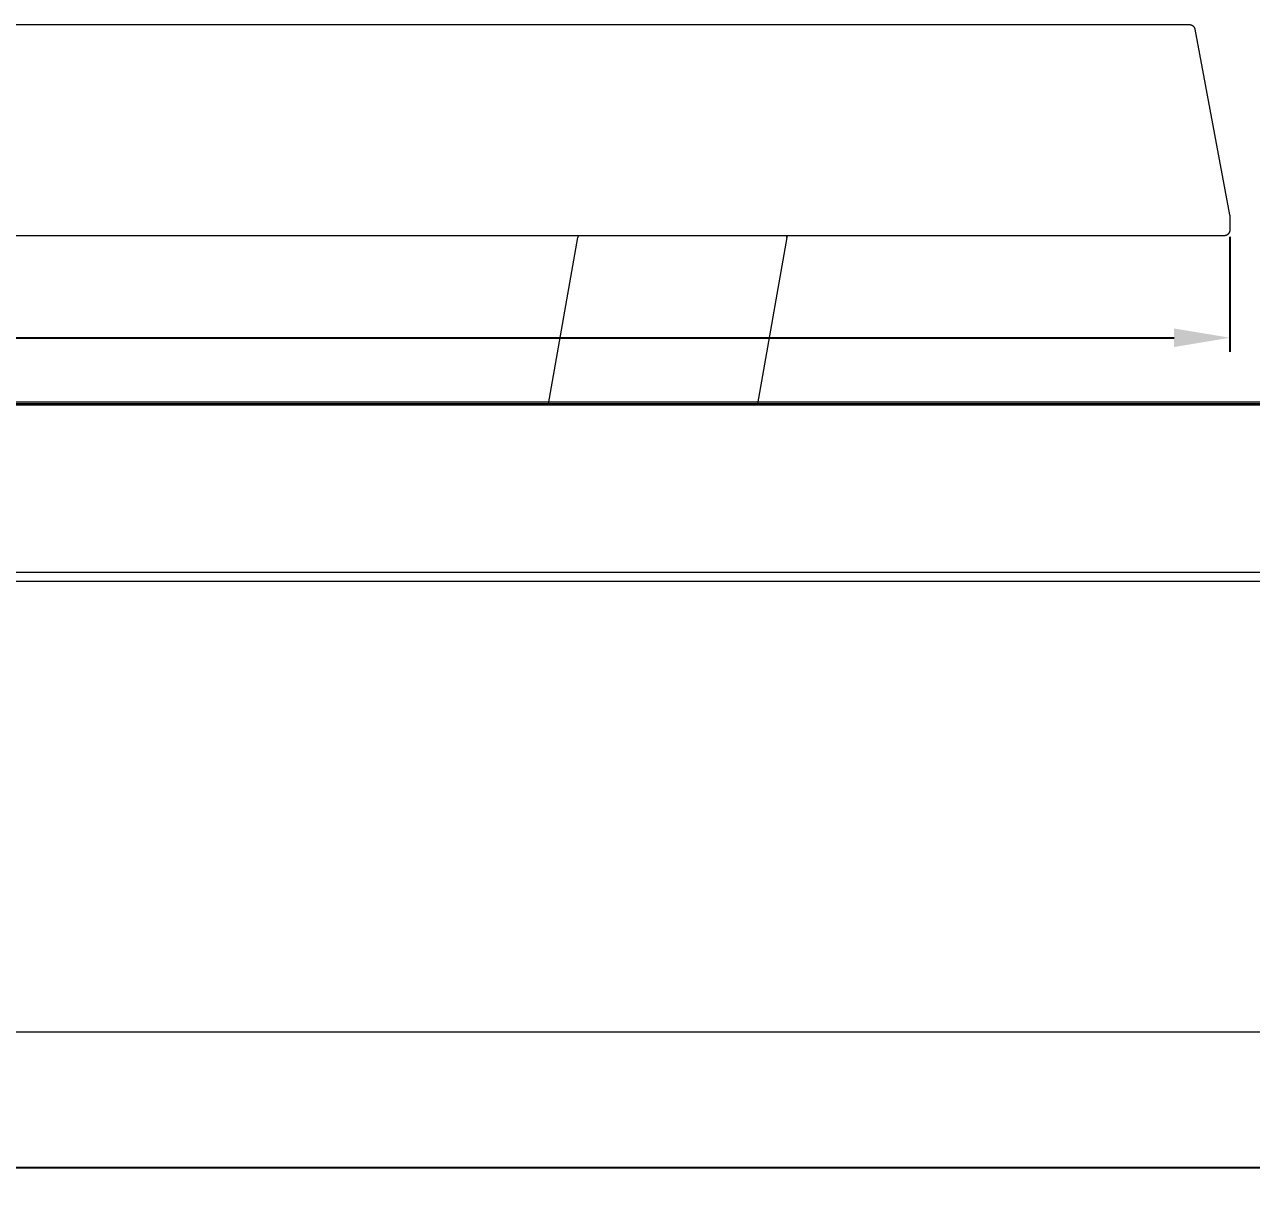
# Model space of a CAD drawing. Header units: millimetres. Extents: x -208 to 4974, y -28 to 3137.
# Drawn here: x 1631 to 2512, y 2306 to 3137 of the extents above; entities that cross this region are included whole.
import ezdxf

# ---------------------------------------------------------------- set-up
doc = ezdxf.new("R2010")
doc.units = ezdxf.units.MM
doc.layers.add('ZANO_R', color=7, linetype='Continuous', lineweight=0)
doc.layers.add('ZANO_W', color=1, linetype='Continuous', lineweight=0)
doc.styles.add('Arial', font='arial.ttf')
doc.styles.get("Standard").update_dxf_attribs({"font": 'ARIALUNI.TTF'})
doc.dimstyles.new('pl i ang', dxfattribs={"dimtxt": 50, "dimasz": 50, "dimexe": 1.25, "dimexo": 0.625, "dimgap": 10, "dimtad": 1, "dimtoh": 1, "dimtxsty": 'Standard', "dimcen": 2.5, "dimclrd": 1, "dimclre": 1, "dimclrt": 1, "dimadec": 0, "dimazin": 0, "dimtfac": 1, "dimtmove": 0, "dimatfit": 3, "dimfxl": 1, "dimarcsym": 1})

# ---------------------------------------------------------------- blocks, each defined once
blk = doc.blocks.new('*D503')
at = {"layer": 'ZANO_W', "color": 1, "lineweight": -2}
for p, q in [((115.38, 2403.74), (115.38, 2306.18)), ((2893.91, 2403.74), (2893.91, 2306.18)), ((155.38, 2316.18), (2853.91, 2316.18))]:
    blk.add_line(p, q, dxfattribs=at)
at = {"layer": 'ZANO_W', "color": 1}
for points in [[(155.38, 2322.85), (155.38, 2309.51), (115.38, 2316.18)], [(2853.91, 2309.51), (2853.91, 2322.85), (2893.91, 2316.18)]]:
    blk.add_solid(points, dxfattribs=at)
at = {"layer": 'ZANO_W', "color": 1, "insert": (1504.64, 2346.6), "char_height": 40, "attachment_point": 5, "style": 'Arial'}
blk.add_mtext('2779', dxfattribs=at)
blk = doc.blocks.new('*D507')
at = {"layer": 'ZANO_W', "color": 1, "lineweight": -2}
blk.add_arc((4072.53, 2413.74), 150.81, 99.55169, 164.75824, dxfattribs=at)
at = {"layer": 'ZANO_W', "color": 1}
for points in [[(4047.72, 2555.79), (4047.28, 2569.12), (4087.48, 2563.8)], [(3920.41, 2454.27), (3933.63, 2452.5), (3921.72, 2413.74)]]:
    blk.add_solid(points, dxfattribs=at)
at = {"layer": 'ZANO_W', "color": 1, "insert": (3950.72, 2548.28), "char_height": 40, "attachment_point": 5, "rotation": 42.15496, "style": 'Arial'}
blk.add_mtext('96%%d', dxfattribs=at)
blk = doc.blocks.new('*D529')
at = {"layer": 'ZANO_W', "color": 1, "lineweight": -2}
for p, q in [((513.11, 2984.57), (513.11, 2902.17)), ((2496.57, 2984.57), (2496.57, 2902.17)), ((553.11, 2912.17), (2456.57, 2912.17))]:
    blk.add_line(p, q, dxfattribs=at)
at = {"layer": 'ZANO_W', "color": 1}
for points in [[(553.11, 2918.84), (553.11, 2905.51), (513.11, 2912.17)], [(2456.57, 2905.51), (2456.57, 2918.84), (2496.57, 2912.17)]]:
    blk.add_solid(points, dxfattribs=at)
at = {"layer": 'ZANO_W', "color": 1, "insert": (1504.84, 2942.61), "char_height": 40, "attachment_point": 5, "style": 'Arial'}
blk.add_mtext('1983', dxfattribs=at)

msp = doc.modelspace()

# ---------------------------------------------------------------- linework, layer by layer
at = {"layer": 'ZANO_R'}
for p, q in [((542.14, 3137.14), (2467.53, 3137.14)), ((2467.53, 3137.14), (2467.67, 3137.13)), ((2467.67, 3137.13), (2467.81, 3137.13)), ((2467.81, 3137.13), (2467.95, 3137.11)), ((2467.95, 3137.11), (2468.09, 3137.1)), ((2468.09, 3137.1), (2468.22, 3137.08)), ((2468.22, 3137.08), (2468.36, 3137.05)), ((2468.36, 3137.05), (2468.49, 3137.02)), ((2468.49, 3137.02), (2468.63, 3136.98)), ((2468.63, 3136.98), (2468.76, 3136.94)), ((2468.76, 3136.94), (2468.89, 3136.9)), ((2468.89, 3136.9), (2469.02, 3136.85)), ((2469.02, 3136.85), (2469.15, 3136.8)), ((2469.15, 3136.8), (2469.27, 3136.74)), ((2469.27, 3136.74), (2469.4, 3136.67)), ((2469.4, 3136.67), (2469.52, 3136.61)), ((2469.52, 3136.61), (2469.64, 3136.54)), ((2469.64, 3136.54), (2469.75, 3136.46)), ((2469.75, 3136.46), (2469.87, 3136.38)), ((2469.87, 3136.38), (2469.98, 3136.3)), ((2469.98, 3136.3), (2470.09, 3136.21)), ((2470.09, 3136.21), (2470.19, 3136.12)), ((2470.19, 3136.12), (2470.29, 3136.03)), ((2470.29, 3136.03), (2470.39, 3135.93)), ((2470.39, 3135.93), (2470.49, 3135.83)), ((2470.49, 3135.83), (2470.58, 3135.73)), ((2470.58, 3135.73), (2470.67, 3135.62)), ((2470.67, 3135.62), (2470.75, 3135.51)), ((2470.75, 3135.51), (2470.83, 3135.4)), ((2470.83, 3135.4), (2470.91, 3135.28)), ((2470.91, 3135.28), (2470.98, 3135.16)), ((2470.98, 3135.16), (2471.05, 3135.04)), ((2471.05, 3135.04), (2471.11, 3134.92)), ((2471.11, 3134.92), (2471.17, 3134.8)), ((2471.17, 3134.8), (2471.23, 3134.67)), ((2471.23, 3134.67), (2471.28, 3134.54)), ((2471.28, 3134.54), (2471.32, 3134.41)), ((2471.32, 3134.41), (2471.37, 3134.28)), ((2471.37, 3134.28), (2471.4, 3134.14)), ((2471.4, 3134.14), (2471.44, 3134.01)), ((2471.44, 3134.01), (2471.46, 3133.87)), ((2471.46, 3133.87), (2496.5, 3000.44)), ((2496.5, 3000.44), (2496.52, 3000.32)), ((2496.52, 3000.32), (2496.54, 3000.19)), ((2496.54, 3000.19), (2496.55, 3000.07)), ((2496.55, 3000.07), (2496.56, 2999.95)), ((2496.56, 2999.95), (2496.57, 2999.82)), ((2496.57, 2999.82), (2496.57, 2999.7)), ((2496.57, 2999.7), (2496.57, 2989.44)), ((2496.24, 2987.85), (2496.18, 2987.72)), ((2496.29, 2987.97), (2496.24, 2987.85)), ((2496.34, 2988.1), (2496.29, 2987.97)), ((2496.38, 2988.23), (2496.34, 2988.1)), ((2496.42, 2988.36), (2496.38, 2988.23)), ((2496.46, 2988.49), (2496.42, 2988.36)), ((2496.49, 2988.63), (2496.46, 2988.49)), ((2496.51, 2988.76), (2496.49, 2988.63)), ((2496.53, 2988.89), (2496.51, 2988.76)), ((2496.55, 2989.03), (2496.53, 2988.89)), ((2496.56, 2989.17), (2496.55, 2989.03)), ((2496.57, 2989.3), (2496.56, 2989.17)), ((2496.57, 2989.44), (2496.57, 2989.3)), ((2492.57, 2985.44), (517.11, 2985.44)), ((2007.3, 2864.6), (2028.38, 2984.14)), ((2028.44, 2985.44), (2028.38, 2984.14)), ((2178.38, 2984.14), (2157.3, 2864.6)), ((2178.38, 2984.14), (2178.44, 2985.44)), ((2178.5, 2985.44), (2178.38, 2984.14)), ((2492.71, 2985.44), (2492.57, 2985.44)), ((2492.84, 2985.45), (2492.71, 2985.44)), ((2492.98, 2985.46), (2492.84, 2985.45)), ((2493.12, 2985.48), (2492.98, 2985.46)), ((2493.25, 2985.5), (2493.12, 2985.48)), ((2493.38, 2985.52), (2493.25, 2985.5)), ((2493.52, 2985.55), (2493.38, 2985.52)), ((2493.65, 2985.59), (2493.52, 2985.55)), ((2493.78, 2985.63), (2493.65, 2985.59)), ((2493.91, 2985.67), (2493.78, 2985.63)), ((2494.04, 2985.72), (2493.91, 2985.67)), ((2494.16, 2985.77), (2494.04, 2985.72)), ((2494.29, 2985.83), (2494.16, 2985.77)), ((2494.41, 2985.89), (2494.29, 2985.83)), ((2494.53, 2985.95), (2494.41, 2985.89)), ((2494.65, 2986.02), (2494.53, 2985.95)), ((2494.76, 2986.09), (2494.65, 2986.02)), ((2494.88, 2986.17), (2494.76, 2986.09)), ((2494.99, 2986.25), (2494.88, 2986.17)), ((2495.1, 2986.34), (2494.99, 2986.25)), ((2495.2, 2986.42), (2495.1, 2986.34)), ((2495.3, 2986.52), (2495.2, 2986.42)), ((2495.4, 2986.61), (2495.3, 2986.52)), ((2495.49, 2986.71), (2495.4, 2986.61)), ((2495.59, 2986.81), (2495.49, 2986.71)), ((2495.67, 2986.91), (2495.59, 2986.81)), ((2495.76, 2987.02), (2495.67, 2986.91)), ((2495.84, 2987.13), (2495.76, 2987.02)), ((2495.92, 2987.25), (2495.84, 2987.13)), ((2495.99, 2987.36), (2495.92, 2987.25)), ((2496.06, 2987.48), (2495.99, 2987.36)), ((2496.12, 2987.6), (2496.06, 2987.48)), ((2496.18, 2987.72), (2496.12, 2987.6)), ((262.29, 2864.86), (2744.29, 2864.86)), ((2743.87, 2865.86), (262.7, 2865.86)), ((2750.09, 2863.74), (259.4, 2863.74)), ((371.4, 2743.74), (2638.09, 2743.74)), ((2644.53, 2737), (364.75, 2737))]:
    msp.add_line(p, q, dxfattribs=at)
msp.add_lwpolyline([(-165.5, 2413.74), (4918.92, 2413.74)], dxfattribs=at)

# ---------------------------------------------------------------- dimensions: what is measured, and where the dimension line sits
at = {"layer": 'ZANO_W'}
for base, p1, p2, picture, middle in [((2496.57, 2912.17), (513.11, 2994.57), (2496.57, 2994.57), '*D529', (1504.84, 2942.61)), ((2893.91, 2316.18), (115.38, 2413.74), (2893.91, 2413.74), '*D503', (1504.64, 2346.6))]:
    dim = msp.add_linear_dim(base=base, p1=p1, p2=p2, dimstyle='pl i ang', override={"dimtxt": 40, "dimasz": 40, "dimexe": 10, "dimexo": 10, "dimtoh": 0, "dimdec": 0, "dimtxsty": 'Arial', "dimtdec": 0, "dimtmove": 1}, dxfattribs=at)
    dim.commit()
    dim.dimension.update_dxf_attribs({"geometry": picture, "text_midpoint": middle})
dim = msp.add_angular_dim_2l(base=(4005.93, 2549.05), line1=((60.87, 2413.74), (4937.17, 2413.74)), line2=((4072.59, 2414.4), (4116.41, 2854.16)), dimstyle='pl i ang', override={"dimtxt": 40, "dimasz": 40, "dimexe": 10, "dimexo": 10, "dimtoh": 0, "dimdec": 0, "dimtxsty": 'Arial', "dimtdec": 0, "dimtmove": 1}, dxfattribs=at)
dim.commit()
dim.dimension.update_dxf_attribs({"geometry": '*D507', "text_midpoint": (3950.72, 2548.28)})

doc.saveas('drawing.dxf')
